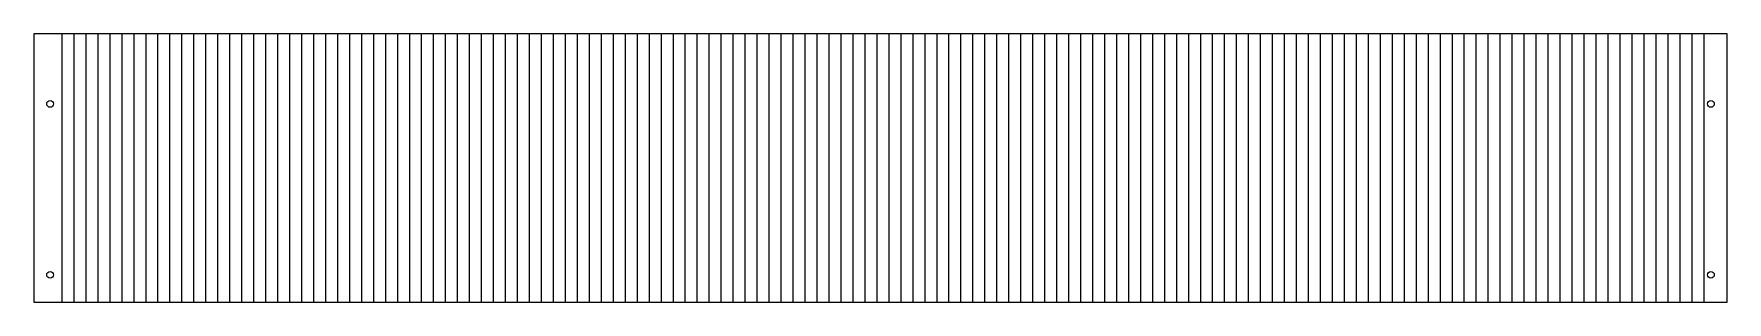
# Model space of a CAD drawing. Extents: x -1090 to -101, y 693 to 850.
import ezdxf

# ---------------------------------------------------------------- set-up
doc = ezdxf.new("R2010")
doc.units = 0
doc.header["$MEASUREMENT"] = 0
doc.layers.add('CASING$CNC6MMMDFVENEER', color=5, linetype='CONTINUOUS')

msp = doc.modelspace()

# ---------------------------------------------------------------- linework, layer by layer
at = {"layer": 'CASING$CNC6MMMDFVENEER'}
for p, q in [((-1073.26, 692.69), (-1073.26, 849.69)), ((-1066.26, 692.69), (-1066.26, 849.69)), ((-1059.26, 692.69), (-1059.26, 849.69)), ((-1052.26, 692.69), (-1052.26, 849.69)), ((-1045.26, 692.69), (-1045.26, 849.69)), ((-1038.26, 692.69), (-1038.26, 849.69)), ((-1031.26, 692.69), (-1031.26, 849.69)), ((-1024.26, 692.69), (-1024.26, 849.69)), ((-1017.26, 692.69), (-1017.26, 849.69)), ((-1010.26, 692.69), (-1010.26, 849.69)), ((-1003.26, 692.69), (-1003.26, 849.69)), ((-996.26, 692.69), (-996.26, 849.69)), ((-989.26, 692.69), (-989.26, 849.69)), ((-982.26, 692.69), (-982.26, 849.69)), ((-975.26, 692.69), (-975.26, 849.69)), ((-968.26, 692.69), (-968.26, 849.69)), ((-961.26, 692.69), (-961.26, 849.69)), ((-954.26, 692.69), (-954.26, 849.69)), ((-947.26, 692.69), (-947.26, 849.69)), ((-940.26, 692.69), (-940.26, 849.69)), ((-933.26, 692.69), (-933.26, 849.69)), ((-926.26, 692.69), (-926.26, 849.69)), ((-919.26, 692.69), (-919.26, 849.69)), ((-912.26, 692.69), (-912.26, 849.69)), ((-905.26, 692.69), (-905.26, 849.69)), ((-898.26, 692.69), (-898.26, 849.69)), ((-891.26, 692.69), (-891.26, 849.69)), ((-884.26, 692.69), (-884.26, 849.69)), ((-877.26, 692.69), (-877.26, 849.69)), ((-870.26, 692.69), (-870.26, 849.69)), ((-863.26, 692.69), (-863.26, 849.69)), ((-856.26, 692.69), (-856.26, 849.69)), ((-849.26, 692.69), (-849.26, 849.69)), ((-842.26, 692.69), (-842.26, 849.69)), ((-835.26, 692.69), (-835.26, 849.69)), ((-828.26, 692.69), (-828.26, 849.69)), ((-821.26, 692.69), (-821.26, 849.69)), ((-814.26, 692.69), (-814.26, 849.69)), ((-807.26, 692.69), (-807.26, 849.69)), ((-800.26, 692.69), (-800.26, 849.69)), ((-793.26, 692.69), (-793.26, 849.69)), ((-786.26, 692.69), (-786.26, 849.69)), ((-779.26, 692.69), (-779.26, 849.69)), ((-772.26, 692.69), (-772.26, 849.69)), ((-765.26, 692.69), (-765.26, 849.69)), ((-758.26, 692.69), (-758.26, 849.69)), ((-751.26, 692.69), (-751.26, 849.69)), ((-744.26, 692.69), (-744.26, 849.69)), ((-737.26, 692.69), (-737.26, 849.69)), ((-730.26, 692.69), (-730.26, 849.69)), ((-723.26, 692.69), (-723.26, 849.69)), ((-716.26, 692.69), (-716.26, 849.69)), ((-709.26, 692.69), (-709.26, 849.69)), ((-702.26, 692.69), (-702.26, 849.69)), ((-695.26, 692.69), (-695.26, 849.69)), ((-688.26, 692.69), (-688.26, 849.69)), ((-681.26, 692.69), (-681.26, 849.69)), ((-674.26, 692.69), (-674.26, 849.69)), ((-667.26, 692.69), (-667.26, 849.69)), ((-660.26, 692.69), (-660.26, 849.69)), ((-653.26, 692.69), (-653.26, 849.69)), ((-646.26, 692.69), (-646.26, 849.69)), ((-639.26, 692.69), (-639.26, 849.69)), ((-632.26, 692.69), (-632.26, 849.69)), ((-625.26, 692.69), (-625.26, 849.69)), ((-618.26, 692.69), (-618.26, 849.69)), ((-611.26, 692.69), (-611.26, 849.69)), ((-604.26, 692.69), (-604.26, 849.69)), ((-597.26, 692.69), (-597.26, 849.69)), ((-590.26, 692.69), (-590.26, 849.69)), ((-583.26, 692.69), (-583.26, 849.69)), ((-576.26, 692.69), (-576.26, 849.69)), ((-569.26, 692.69), (-569.26, 849.69)), ((-562.26, 692.69), (-562.26, 849.69)), ((-555.26, 692.69), (-555.26, 849.69)), ((-548.26, 692.69), (-548.26, 849.69)), ((-541.26, 692.69), (-541.26, 849.69)), ((-534.26, 692.69), (-534.26, 849.69)), ((-527.26, 692.69), (-527.26, 849.69)), ((-520.26, 692.69), (-520.26, 849.69)), ((-513.26, 692.69), (-513.26, 849.69)), ((-506.26, 692.69), (-506.26, 849.69)), ((-499.26, 692.69), (-499.26, 849.69)), ((-492.26, 692.69), (-492.26, 849.69)), ((-485.26, 692.69), (-485.26, 849.69)), ((-478.26, 692.69), (-478.26, 849.69)), ((-471.26, 692.69), (-471.26, 849.69)), ((-464.26, 692.69), (-464.26, 849.69)), ((-457.26, 692.69), (-457.26, 849.69)), ((-450.26, 692.69), (-450.26, 849.69)), ((-443.26, 692.69), (-443.26, 849.69)), ((-436.26, 692.69), (-436.26, 849.69)), ((-429.26, 692.69), (-429.26, 849.69)), ((-422.26, 692.69), (-422.26, 849.69)), ((-415.26, 692.69), (-415.26, 849.69)), ((-408.26, 692.69), (-408.26, 849.69)), ((-401.26, 692.69), (-401.26, 849.69)), ((-394.26, 692.69), (-394.26, 849.69)), ((-387.26, 692.69), (-387.26, 849.69)), ((-380.26, 692.69), (-380.26, 849.69)), ((-373.26, 692.69), (-373.26, 849.69)), ((-366.26, 692.69), (-366.26, 849.69)), ((-359.26, 692.69), (-359.26, 849.69)), ((-352.26, 692.69), (-352.26, 849.69)), ((-345.26, 692.69), (-345.26, 849.69)), ((-338.26, 692.69), (-338.26, 849.69)), ((-331.26, 692.69), (-331.26, 849.69)), ((-324.26, 692.69), (-324.26, 849.69)), ((-317.26, 692.69), (-317.26, 849.69)), ((-310.26, 692.69), (-310.26, 849.69)), ((-303.26, 692.69), (-303.26, 849.69)), ((-296.26, 692.69), (-296.26, 849.69)), ((-289.26, 692.69), (-289.26, 849.69)), ((-282.26, 692.69), (-282.26, 849.69)), ((-275.26, 692.69), (-275.26, 849.69)), ((-268.26, 692.69), (-268.26, 849.69)), ((-261.26, 692.69), (-261.26, 849.69)), ((-254.26, 692.69), (-254.26, 849.69)), ((-247.26, 692.69), (-247.26, 849.69)), ((-240.26, 692.69), (-240.26, 849.69)), ((-233.26, 692.69), (-233.26, 849.69)), ((-226.26, 692.69), (-226.26, 849.69)), ((-219.26, 692.69), (-219.26, 849.69)), ((-212.26, 692.69), (-212.26, 849.69)), ((-205.26, 692.69), (-205.26, 849.69)), ((-198.26, 692.69), (-198.26, 849.69)), ((-191.26, 692.69), (-191.26, 849.69)), ((-184.26, 692.69), (-184.26, 849.69)), ((-177.26, 692.69), (-177.26, 849.69)), ((-170.26, 692.69), (-170.26, 849.69)), ((-163.26, 692.69), (-163.26, 849.69)), ((-156.26, 692.69), (-156.26, 849.69)), ((-149.26, 692.69), (-149.26, 849.69)), ((-142.26, 692.69), (-142.26, 849.69)), ((-135.26, 692.69), (-135.26, 849.69)), ((-128.26, 692.69), (-128.26, 849.69)), ((-121.26, 692.69), (-121.26, 849.69)), ((-114.26, 692.69), (-114.26, 849.69))]:
    msp.add_line(p, q, dxfattribs=at)
msp.add_lwpolyline([(-1089.76, 692.69), (-100.76, 692.69), (-100.76, 849.69), (-1089.76, 849.69)], close=True, dxfattribs=at)
for centre in [(-1080.26, 808.69), (-110.26, 808.69), (-1080.26, 708.69), (-110.26, 708.69)]:
    msp.add_circle(centre, 2, dxfattribs=at)

doc.saveas('drawing.dxf')
